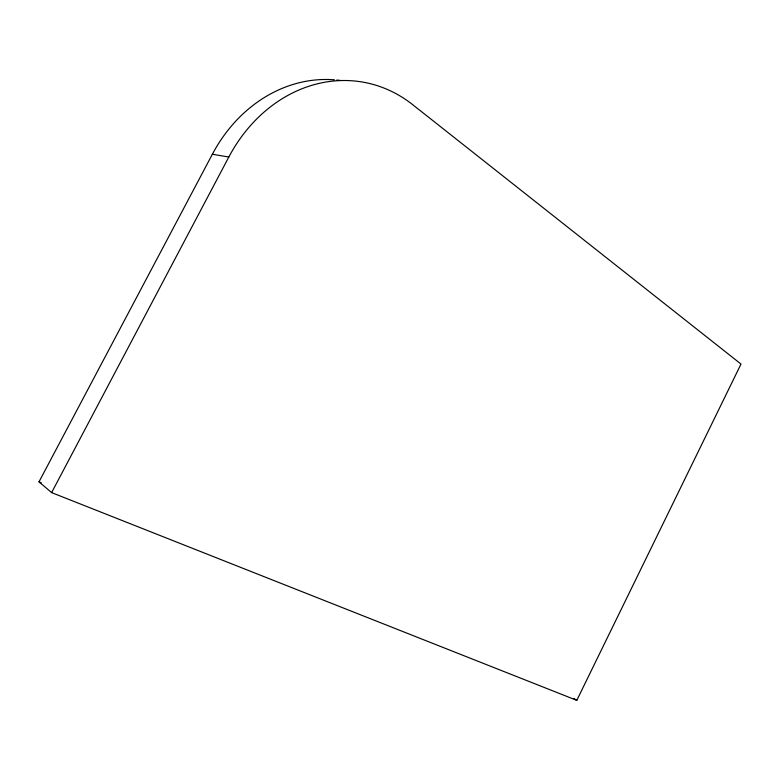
<?xml version="1.0" encoding="UTF-8"?>
<svg xmlns="http://www.w3.org/2000/svg" width="780" height="780" viewBox="0 0 780 780"><rect width="100%" height="100%" fill="white"/><g stroke="black" fill="none" stroke-linecap="round" stroke-linejoin="round"><path stroke-width="1.17" d="M576.791 700.352L741 364.055L412.601 104.608A150.014 127.14 -79.5 0 0 228.803 157.053L212.374 154.235L39 481.835L51.616 492.609L576.791 700.352L573.719 698.422M51.616 492.609L228.803 157.053M39 481.835L41.262 482.742M212.374 154.235A146.816 125.736 -80.1 0 1 334.415 79.813M336.823 80.028A146.816 125.736 -80.1 0 1 340.421 80.457"/></g></svg>
